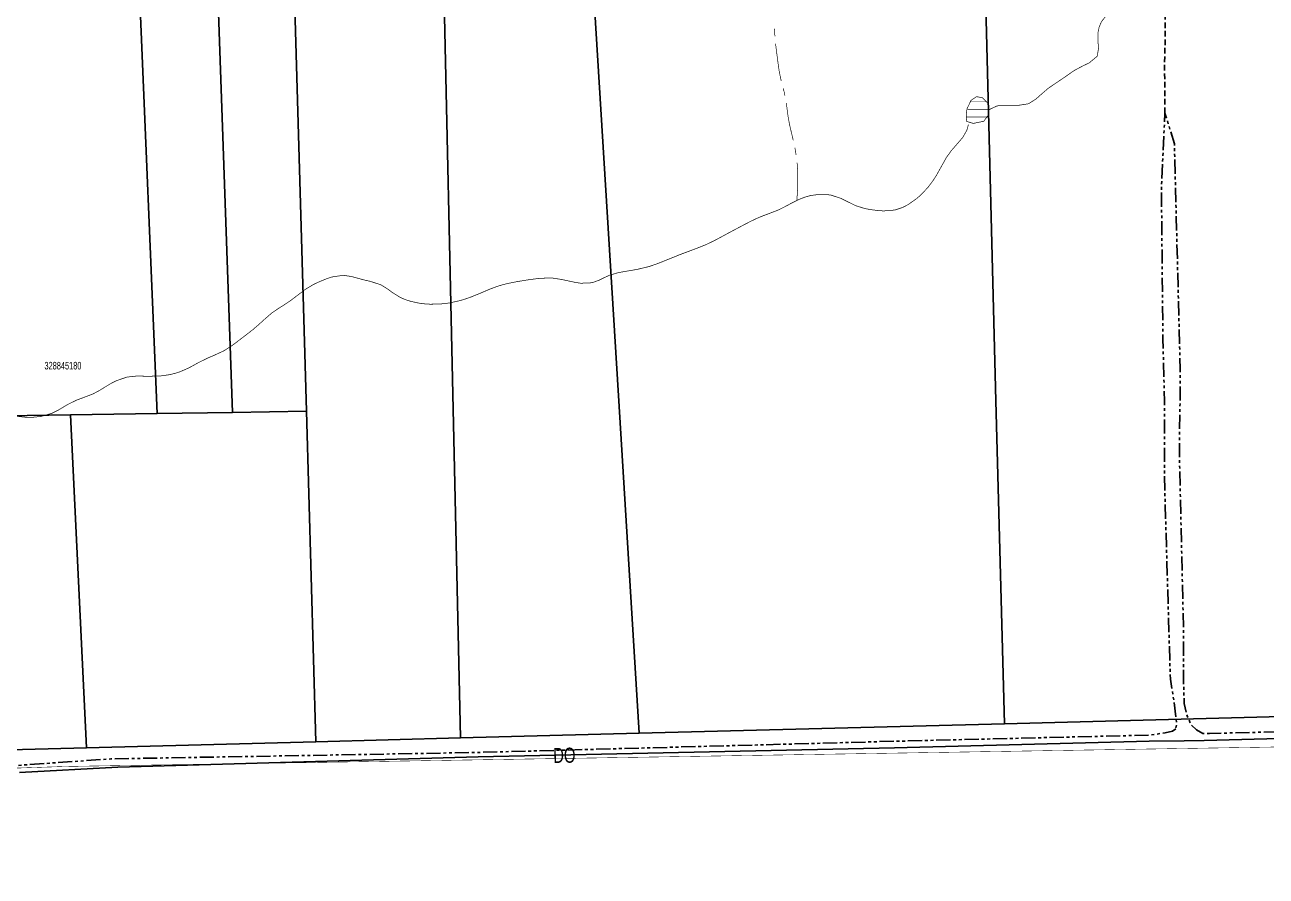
# Model space of a CAD drawing. Extents: x 204381 to 207261, y 4847713 to 4851061.
# Drawn here: x 205040.5 to 205369, y 4848399.6 to 4848624.7 of the extents above; entities that cross this region are included whole.
import ezdxf

# ---------------------------------------------------------------- set-up
doc = ezdxf.new("R2010")
doc.units = 0
doc.header["$LTSCALE"] = 1.5
doc.header["$MEASUREMENT"] = 0
doc.linetypes.add('PHANTOMX2', pattern=[5, 2.5, -0.5, 0.5, -0.5, 0.5, -0.5])
doc.linetypes.add('TRACO_15', pattern=[3, 2, -1])
for name, color, linetype in [('CD-MALHA-LOTES', 40, 'CONTINUOUS'), ('CD_TXT_QUADRA', 7, 'CONTINUOUS'), ('HD-CURSO-INTER', 170, 'CONTINUOUS'), ('HD-CURSO-PERENE', 170, 'CONTINUOUS'), ('HD-HACH-HIDROG', 160, 'CONTINUOUS'), ('HD-LAGOS-PERENE', 170, 'CONTINUOUS'), ('LM-LIM-SETOR-FISCAL', 7, 'CONTINUOUS'), ('RU-QUADRAS', 210, 'CONTINUOUS'), ('SV-CAMINHO-TRILHA', 20, 'CONTINUOUS'), ('SV-EIXO-ROD-ESTR', 7, 'CONTINUOUS'), ('SV-EST-M-N-PAV', 1, 'PHANTOMX2'), ('SV-RUA-NAO-PAV-S-GUIA-C-GUIA', 7, 'PHANTOMX2'), ('SV-TXT-EST-M-N-PAV', 7, 'CONTINUOUS')]:
    doc.layers.add(name, color=color, linetype=linetype)
doc.styles.add('ARIAL', font='ARIAL.TTF')
doc.linetypes.add('Limite', pattern='A,20,-3,[130,ltypeshp.shx,S=6.35,R=0,X=0,Y=0],-3,20', length=46)

# ---------------------------------------------------------------- blocks, each defined once
blk = doc.blocks.new('*X22')
at = {"layer": 'HD-HACH-HIDROG', "const_width": 0.13}
for points in [[(205289.998573, 4848602.374095), (205295.58039, 4848602.374151)], [(205290.852717, 4848604.374137), (205295.18241, 4848604.37418)], [(205289.783322, 4848600.37406), (205295.3214, 4848600.374115)]]:
    blk.add_lwpolyline(points, dxfattribs=at)
blk = doc.blocks.new('*X33')
at = {"layer": 'HD-HACH-HIDROG', "const_width": 0.13}
for points in [[(205289.998573, 4848602.374095), (205295.58039, 4848602.374151)], [(205290.852717, 4848604.374137), (205295.18241, 4848604.37418)], [(205289.783322, 4848600.37406), (205295.3214, 4848600.374115)]]:
    blk.add_lwpolyline(points, dxfattribs=at)

msp = doc.modelspace()

# ---------------------------------------------------------------- linework, layer by layer
at = {"layer": 'CD-MALHA-LOTES'}
for points in [[(205075.48, 4848521.92), (205070.65, 4848637.72)], [(205091.36, 4848638.06), (205095.44, 4848522.23)], [(205111.71, 4848638.39), (205115.03, 4848522.52)], [(205155.8, 4848436.1), (205153.86, 4848523.11), (205151.28, 4848639.03)], [(205203.09, 4848437.34), (205197.76, 4848523.78), (205190.61, 4848639.67)], [(205023.92, 4848521.14), (205052.54, 4848521.58)], [(205052.54, 4848521.58), (205075.48, 4848521.92)], [(205052.54, 4848521.58), (205056.8, 4848433.51)], [(205075.48, 4848521.92), (205095.44, 4848522.23)], [(205095.44, 4848522.23), (205115.03, 4848522.52)], [(205115.03, 4848522.52), (205117.53, 4848435.1)], [(205203.09, 4848437.34), (205155.8, 4848436.1)], [(205117.53, 4848435.1), (205056.8, 4848433.51)], [(205155.8, 4848436.1), (205117.53, 4848435.1)], [(205056.8, 4848433.51), (205026.17, 4848432.71)]]:
    msp.add_lwpolyline(points, dxfattribs=at)
at = {"layer": 'CD-MALHA-LOTES', "linetype": 'Continuous'}
for points in [[(205299.75, 4848439.88), (205297.53, 4848525.29), (205294.54, 4848640.05)], [(205396.55, 4848442.43), (205299.75, 4848439.88)], [(205299.75, 4848439.88), (205203.09, 4848437.34)]]:
    msp.add_lwpolyline(points, dxfattribs=at)
at = {"layer": 'HD-CURSO-INTER', "const_width": 0.18, "flags": 128}
for points in [[(205239.01, 4848621.73), (205238.88, 4848623.73)], [(205239.01, 4848621.73), (205238.88, 4848623.73)], [(205239.29, 4848618.81), (205239.19, 4848619.74)], [(205239.29, 4848618.81), (205239.19, 4848619.74)], [(205239.3, 4848618.75), (205239.29, 4848618.81)], [(205239.3, 4848618.75), (205239.29, 4848618.81)], [(205239.48, 4848617.32), (205239.3, 4848618.75)], [(205239.48, 4848617.32), (205239.3, 4848618.75)], [(205239.56, 4848616.77), (205239.48, 4848617.32)], [(205239.56, 4848616.77), (205239.48, 4848617.32)], [(205239.75, 4848615.27), (205239.56, 4848616.77)], [(205239.75, 4848615.27), (205239.56, 4848616.77)], [(205239.82, 4848614.78), (205239.75, 4848615.27)], [(205239.82, 4848614.78), (205239.75, 4848615.27)], [(205239.95, 4848613.79), (205239.82, 4848614.78)], [(205239.95, 4848613.79), (205239.82, 4848614.78)], [(205240.1, 4848612.8), (205239.95, 4848613.79)], [(205240.1, 4848612.8), (205239.95, 4848613.79)], [(205240.17, 4848612.3), (205240.1, 4848612.8)], [(205240.17, 4848612.3), (205240.1, 4848612.8)], [(205240.27, 4848611.82), (205240.17, 4848612.3)], [(205240.27, 4848611.82), (205240.17, 4848612.3)], [(205240.67, 4848609.93), (205240.27, 4848611.82)], [(205240.67, 4848609.93), (205240.27, 4848611.82)], [(205240.69, 4848609.86), (205240.67, 4848609.93)], [(205240.69, 4848609.86), (205240.67, 4848609.93)], [(205241.44, 4848607.03), (205241.2, 4848607.93)], [(205241.44, 4848607.03), (205241.2, 4848607.93)], [(205241.46, 4848606.96), (205241.44, 4848607.03)], [(205241.46, 4848606.96), (205241.44, 4848607.03)], [(205241.66, 4848605.98), (205241.46, 4848606.96)], [(205241.66, 4848605.98), (205241.46, 4848606.96)], [(205242.16, 4848603.09), (205242.03, 4848604.02)], [(205242.16, 4848603.09), (205242.03, 4848604.02)], [(205242.16, 4848603.03), (205242.16, 4848603.09)], [(205242.16, 4848603.03), (205242.16, 4848603.09)], [(205242.34, 4848601.6), (205242.16, 4848603.03)], [(205242.34, 4848601.6), (205242.16, 4848603.03)], [(205242.42, 4848601.04), (205242.34, 4848601.6)], [(205242.42, 4848601.04), (205242.34, 4848601.6)], [(205242.55, 4848600.12), (205242.42, 4848601.04)], [(205242.55, 4848600.12), (205242.42, 4848601.04)], [(205242.56, 4848600.05), (205242.55, 4848600.12)], [(205242.56, 4848600.05), (205242.55, 4848600.12)], [(205243, 4848597.81), (205242.56, 4848600.05)], [(205243, 4848597.81), (205242.56, 4848600.05)], [(205243.17, 4848597.12), (205243, 4848597.81)], [(205243.17, 4848597.12), (205243, 4848597.81)], [(205243.35, 4848596.35), (205243.17, 4848597.12)], [(205243.35, 4848596.35), (205243.17, 4848597.12)], [(205243.4, 4848596.14), (205243.35, 4848596.35)], [(205243.4, 4848596.14), (205243.35, 4848596.35)], [(205243.7, 4848594.89), (205243.4, 4848596.14)], [(205243.7, 4848594.89), (205243.4, 4848596.14)], [(205243.86, 4848594.2), (205243.7, 4848594.89)], [(205243.86, 4848594.2), (205243.7, 4848594.89)], [(205244.49, 4848591.14), (205244.29, 4848592.24)], [(205244.49, 4848591.14), (205244.29, 4848592.24)], [(205244.61, 4848590.27), (205244.49, 4848591.14)], [(205244.61, 4848590.27), (205244.49, 4848591.14)], [(205244.89, 4848588.17), (205244.88, 4848588.29)], [(205244.89, 4848588.17), (205244.88, 4848588.29)], [(205244.95, 4848587.29), (205244.89, 4848588.17)], [(205244.95, 4848587.29), (205244.89, 4848588.17)], [(205245.03, 4848586.08), (205244.95, 4848587.29)], [(205245.03, 4848586.08), (205244.95, 4848587.29)], [(205245.05, 4848585.3), (205245.03, 4848586.08)], [(205245.05, 4848585.3), (205245.03, 4848586.08)], [(205245.07, 4848584.58), (205245.05, 4848585.3)], [(205245.07, 4848584.58), (205245.05, 4848585.3)], [(205245.01, 4848581.29), (205245.04, 4848582.3)], [(205245.01, 4848581.29), (205245.04, 4848582.3)], [(205245.04, 4848582.3), (205245.06, 4848582.8)], [(205245.04, 4848582.3), (205245.06, 4848582.8)], [(205245.06, 4848582.8), (205245.07, 4848584.3)], [(205245.06, 4848582.8), (205245.07, 4848584.3)], [(205245.07, 4848584.3), (205245.07, 4848584.58)], [(205245.07, 4848584.3), (205245.07, 4848584.58)], [(205244.83, 4848578.3), (205244.95, 4848580.3)], [(205244.83, 4848578.3), (205244.95, 4848580.3)], [(205244.95, 4848580.3), (205245.01, 4848581.29)], [(205244.95, 4848580.3), (205245.01, 4848581.29)]]:
    msp.add_lwpolyline(points, dxfattribs=at)
at = {"layer": 'HD-CURSO-PERENE', "const_width": 0.18, "flags": 128}
for points in [[(205328.19, 4848628.38), (205326.97, 4848627.49), (205325.45, 4848625.57), (205324.85, 4848624.19), (205324.52, 4848622.68), (205324.54, 4848620.12), (205324.67, 4848618.53), (205324.33, 4848616.44), (205322.16, 4848614.64), (205320.68, 4848613.95), (205318.3, 4848612.69), (205315.86, 4848611), (205313.82, 4848609.61), (205311.33, 4848607.92), (205309.33, 4848606.2), (205308.19, 4848605.17), (205306.16, 4848603.86), (205303.27, 4848603.41), (205301.72, 4848603.45), (205299.3, 4848603.48), (205297.79, 4848603.28), (205295.6, 4848602.25)], [(205328.19, 4848628.38), (205326.97, 4848627.49), (205325.45, 4848625.57), (205324.85, 4848624.19), (205324.52, 4848622.68), (205324.54, 4848620.12), (205324.67, 4848618.53), (205324.33, 4848616.44), (205322.16, 4848614.64), (205320.68, 4848613.95), (205318.3, 4848612.69), (205315.86, 4848611), (205313.82, 4848609.61), (205311.33, 4848607.92), (205309.33, 4848606.2), (205308.19, 4848605.17), (205306.16, 4848603.86), (205303.27, 4848603.41), (205301.72, 4848603.45), (205299.3, 4848603.48), (205297.79, 4848603.28), (205295.6, 4848602.25)], [(205290.23, 4848598.37), (205289.83, 4848596.87), (205288.72, 4848594.93), (205286.76, 4848592.66), (205285.76, 4848591.53), (205284.41, 4848589.66), (205282.94, 4848587.03), (205281.72, 4848584.85), (205280.9, 4848583.58), (205279.55, 4848581.76), (205277.48, 4848579.59), (205276.33, 4848578.62), (205274.2, 4848577.15), (205272.86, 4848576.45), (205270.77, 4848575.75), (205267.79, 4848575.51), (205266.27, 4848575.61), (205264.26, 4848575.87), (205262.78, 4848576.15), (205260.42, 4848576.89), (205257.73, 4848578.21), (205256.38, 4848578.87), (205253.83, 4848579.7), (205252.33, 4848579.89), (205250.82, 4848579.9), (205248.45, 4848579.58), (205247, 4848579.17), (205245.59, 4848578.64), (205243.49, 4848577.62), (205242.18, 4848576.9), (205240.07, 4848575.82), (205237.27, 4848574.74), (205235.42, 4848574.05), (205233.79, 4848573.34), (205232.44, 4848572.68), (205231.1, 4848571.99), (205228.87, 4848570.81), (205226.22, 4848569.4), (205224.21, 4848568.31), (205222.89, 4848567.61), (205220.67, 4848566.55), (205217.88, 4848565.45), (205216.47, 4848564.93), (205214.06, 4848564.03), (205211.28, 4848562.91), (205209.21, 4848562.07), (205207.81, 4848561.52), (205205.69, 4848560.8), (205202.78, 4848560.1), (205201.3, 4848559.83), (205198.9, 4848559.43), (205197.42, 4848559.15), (205195.23, 4848558.5), (205193.85, 4848557.87), (205192.49, 4848557.2), (205190.62, 4848556.51), (205187.65, 4848556.38), (205186.13, 4848556.61), (205183.98, 4848557.07), (205182.52, 4848557.39), (205180.08, 4848557.76), (205177.09, 4848557.71), (205175.59, 4848557.54), (205173.59, 4848557.27), (205170.63, 4848556.79), (205168.4, 4848556.34), (205166.94, 4848555.98), (205165.51, 4848555.55), (205163.57, 4848554.83), (205160.81, 4848553.65), (205158.56, 4848552.74), (205157.14, 4848552.24), (205155.7, 4848551.8), (205153.07, 4848551.21), (205151.59, 4848551), (205150.09, 4848550.87), (205147.69, 4848550.84), (205146.2, 4848550.94), (205144.7, 4848551.14), (205142.62, 4848551.59), (205141.19, 4848552.05), (205139.8, 4848552.65), (205137.61, 4848554.03), (205136.39, 4848554.93), (205134.67, 4848555.99), (205131.84, 4848556.9), (205130.36, 4848557.23), (205128.36, 4848557.77), (205126.89, 4848558.17), (205124.74, 4848558.48), (205121.79, 4848558.05), (205120.34, 4848557.57), (205118.13, 4848556.66), (205116.78, 4848556), (205114.72, 4848554.77), (205112.33, 4848552.96), (205111.14, 4848552.04), (205109.19, 4848550.71), (205107.92, 4848549.92), (205105.89, 4848548.56), (205103.62, 4848546.59), (205102.52, 4848545.57), (205100.77, 4848544.06), (205098.39, 4848542.23), (205096.61, 4848540.86), (205095.4, 4848539.96), (205093.23, 4848538.55), (205090.52, 4848537.29), (205089.13, 4848536.71), (205086.49, 4848535.43), (205085.18, 4848534.7), (205083.86, 4848533.98), (205081.57, 4848532.98), (205080.13, 4848532.52), (205078.66, 4848532.18), (205076.51, 4848531.88), (205073.51, 4848531.78), (205071.33, 4848531.81), (205069.83, 4848531.81), (205067.5, 4848531.56), (205064.67, 4848530.59), (205063.32, 4848529.9), (205061.55, 4848528.84), (205060.27, 4848528.05), (205058.48, 4848527.09), (205055.67, 4848526.02), (205054.26, 4848525.51), (205051.89, 4848524.36), (205050.6, 4848523.58), (205049.31, 4848522.81), (205047.73, 4848522.02), (205044.85, 4848521.17), (205042.39, 4848520.91), (205040.89, 4848520.91), (205037.96, 4848521.24)], [(205290.23, 4848598.37), (205289.83, 4848596.87), (205288.72, 4848594.93), (205286.76, 4848592.66), (205285.76, 4848591.53), (205284.41, 4848589.66), (205282.94, 4848587.03), (205281.72, 4848584.85), (205280.9, 4848583.58), (205279.55, 4848581.76), (205277.48, 4848579.59), (205276.33, 4848578.62), (205274.2, 4848577.15), (205272.86, 4848576.45), (205270.77, 4848575.75), (205267.79, 4848575.51), (205266.27, 4848575.61), (205264.26, 4848575.87), (205262.78, 4848576.15), (205260.42, 4848576.89), (205257.73, 4848578.21), (205256.38, 4848578.87), (205253.83, 4848579.7), (205252.33, 4848579.89), (205250.82, 4848579.9), (205248.45, 4848579.58), (205247, 4848579.17), (205245.59, 4848578.64), (205243.49, 4848577.62), (205242.18, 4848576.9), (205240.07, 4848575.82), (205237.27, 4848574.74), (205235.42, 4848574.05), (205233.79, 4848573.34), (205232.44, 4848572.68), (205231.1, 4848571.99), (205228.87, 4848570.81), (205226.22, 4848569.4), (205224.21, 4848568.31), (205222.89, 4848567.61), (205220.67, 4848566.55), (205217.88, 4848565.45), (205216.47, 4848564.93), (205214.06, 4848564.03), (205211.28, 4848562.91), (205209.21, 4848562.07), (205207.81, 4848561.52), (205205.69, 4848560.8), (205202.78, 4848560.1), (205201.3, 4848559.83), (205198.9, 4848559.43), (205197.42, 4848559.15), (205195.23, 4848558.5), (205193.85, 4848557.87), (205192.49, 4848557.2), (205190.62, 4848556.51), (205187.65, 4848556.38), (205186.13, 4848556.61), (205183.98, 4848557.07), (205182.52, 4848557.39), (205180.08, 4848557.76), (205177.09, 4848557.71), (205175.59, 4848557.54), (205173.59, 4848557.27), (205170.63, 4848556.79), (205168.4, 4848556.34), (205166.94, 4848555.98), (205165.51, 4848555.55), (205163.57, 4848554.83), (205160.81, 4848553.65), (205158.56, 4848552.74), (205157.14, 4848552.24), (205155.7, 4848551.8), (205153.07, 4848551.21), (205151.59, 4848551), (205150.09, 4848550.87), (205147.69, 4848550.84), (205146.2, 4848550.94), (205144.7, 4848551.14), (205142.62, 4848551.59), (205141.19, 4848552.05), (205139.8, 4848552.65), (205137.61, 4848554.03), (205136.39, 4848554.93), (205134.67, 4848555.99), (205131.84, 4848556.9), (205130.36, 4848557.23), (205128.36, 4848557.77), (205126.89, 4848558.17), (205124.74, 4848558.48), (205121.79, 4848558.05), (205120.34, 4848557.57), (205118.13, 4848556.66), (205116.78, 4848556), (205114.72, 4848554.77), (205112.33, 4848552.96), (205111.14, 4848552.04), (205109.19, 4848550.71), (205107.92, 4848549.92), (205105.89, 4848548.56), (205103.62, 4848546.59), (205102.52, 4848545.57), (205100.77, 4848544.06), (205098.39, 4848542.23), (205096.61, 4848540.86), (205095.4, 4848539.96), (205093.23, 4848538.55), (205090.52, 4848537.29), (205089.13, 4848536.71), (205086.49, 4848535.43), (205085.18, 4848534.7), (205083.86, 4848533.98), (205081.57, 4848532.98), (205080.13, 4848532.52), (205078.66, 4848532.18), (205076.51, 4848531.88), (205073.51, 4848531.78), (205071.33, 4848531.81), (205069.83, 4848531.81), (205067.5, 4848531.56), (205064.67, 4848530.59), (205063.32, 4848529.9), (205061.55, 4848528.84), (205060.27, 4848528.05), (205058.48, 4848527.09), (205055.67, 4848526.02), (205054.26, 4848525.51), (205051.89, 4848524.36), (205050.6, 4848523.58), (205049.31, 4848522.81), (205047.73, 4848522.02), (205044.85, 4848521.17), (205042.39, 4848520.91), (205040.89, 4848520.91), (205037.96, 4848521.24)]]:
    msp.add_lwpolyline(points, dxfattribs=at)
at = {"layer": 'HD-LAGOS-PERENE', "const_width": 0.18, "flags": 128}
msp.add_lwpolyline([(205295.6, 4848602.25), (205295.57, 4848603.77), (205293.88, 4848605.47), (205292.38, 4848605.73), (205290.94, 4848604.77), (205289.85, 4848602.52), (205289.65, 4848600.96), (205289.76, 4848599.18), (205291.52, 4848598.66), (205294.29, 4848599.23), (205295.47, 4848600.84)], dxfattribs=at)
msp.add_lwpolyline([(205295.6, 4848602.25), (205295.57, 4848603.77), (205293.88, 4848605.47), (205292.38, 4848605.73), (205290.94, 4848604.77), (205289.85, 4848602.52), (205289.65, 4848600.96), (205289.76, 4848599.18), (205291.52, 4848598.66), (205294.29, 4848599.23), (205295.47, 4848600.84)], dxfattribs=at)
at = {"layer": 'LM-LIM-SETOR-FISCAL', "linetype": 'Limite', "ltscale": 0.1, "const_width": 0.13, "flags": 128}
msp.add_lwpolyline([(206960.49, 4848346.74), (206519.68, 4848013.26), (206524.96, 4848001.52), (206186.17, 4847750.07), (206137.65, 4847714.77), (206055.88, 4847783.52), (206022.18, 4847808.19), (206018.12, 4847816.07), (206019.95, 4847830.66), (206053.3, 4847836.03), (206059.06, 4847868.43), (206040.45, 4847926.27), (206039.82, 4847951.17), (206026.44, 4847964.39), (205980.98, 4848000.04), (205948.86, 4848053.95), (205885.79, 4848047.59), (205885.38, 4848100.28), (205758.68, 4848087.81), (205748.41, 4848134.36), (205855.06, 4848144.19), (205857.54, 4848167.98), (205826.48, 4848206.22), (205791.25, 4848260.92), (205756.8, 4848299.01), (205692.97, 4848280.46), (205710.22, 4848439.16), (205051.32, 4848428.57), (204677.84, 4848416.25), (204661.89, 4848420.75), (204677.59, 4848456.68), (204685.73, 4848493.72), (204687.66, 4848576.43), (204676.79, 4848658.68), (204674.85, 4848798.87), (204665.61, 4849337.36), (204658.49, 4849545.69), (204657.02, 4849545.63), (204645.12, 4849704.28), (204643.71, 4849869.24), (204651.14, 4849927.22), (204647.62, 4849990.33), (204636.26, 4850264.54), (204381.83, 4850909.69), (204986.84, 4850806.73), (205140.83, 4850787.35), (205201.03, 4850796.27), (205245.63, 4850823.19), (205310.25, 4850896.98), (205324.08, 4850905.65), (205327.72, 4850908.15), (205339.74, 4850916.46), (205358.28, 4850945.44), (205381.54, 4850978.24), (205458.47, 4851060.64), (205958.1, 4850305), (206256.21, 4850261.19), (206296.36, 4850246.47), (206381.84, 4850187.26), (206402.35, 4850183.32), (206465.45, 4850155.1), (206438.69, 4850087.64), (206416.16, 4850016.08), (206422.43, 4850015.06), (206376.86, 4849879.93), (206318.97, 4849888.04), (206311.32, 4849828.25), (206177.89, 4849842.97), (206161.27, 4849779.77), (206627.66, 4849358.82), (206746.45, 4849445.1), (206955.53, 4849187.19), (207019.34, 4849111.98), (207025.31, 4849104.91), (207033.93, 4849094.44), (207048.4, 4849077.1), (207039.09, 4849069.24), (207026.18, 4849059.14), (207002.58, 4849038.25), (206981.71, 4849023.09), (206966.26, 4849011.39), (206958.44, 4849004.76), (206968.98, 4848989.87), (206978.67, 4848976.02), (207002.49, 4848944.75), (207008.79, 4848936.89), (207034.07, 4848905.39), (207054.15, 4848879.42), (207075.28, 4848852.41), (207089.04, 4848833.89), (207099.68, 4848804.07), (207108.98, 4848791.97), (207114.21, 4848785.08), (207138.58, 4848756.16), (207148.67, 4848740.27), (207162.16, 4848719.72), (207199.66, 4848661.86), (207214.13, 4848640.25), (207233.64, 4848611.27), (207250.42, 4848586.92), (207261.26, 4848571.24), (207169.66, 4848504.88), (207140.72, 4848483.45), (207106.7, 4848455.88), (207093.59, 4848446.09), (207051.18, 4848413.73)], close=True, dxfattribs=at)
at = {"layer": 'RU-QUADRAS', "color": 6, "linetype": 'Continuous', "const_width": 0.18}
msp.add_lwpolyline([(205396.55, 4848442.43), (204866.14, 4848428.51), (204863.88, 4848442.71), (204865.11, 4848442.76), (204867.06, 4848458.49), (204895.91, 4848457.27), (204896.01, 4848460.55), (204867.77, 4848462.9), (204868.74, 4848477.66), (204866.13, 4848478.43), (204864.34, 4848462.54), (204787.67, 4848462.05), (204787.05, 4848456.06), (204820.37, 4848455.91), (204820.88, 4848457.3), (204861.73, 4848458.03), (204861.63, 4848443.22), (204860.45, 4848442.6), (204860.51, 4848428.46), (204828.01, 4848426.09), (204786.45, 4848426.43), (204671.28, 4848422.09)], dxfattribs=at)
at = {"layer": 'SV-CAMINHO-TRILHA', "linetype": 'TRACO_15', "ltscale": 0.5, "flags": 128}
msp.add_lwpolyline([(205342.24, 4848601.39), (205342.24, 4848609.32), (205342.11, 4848614.37), (205342.29, 4848619.52), (205342.32, 4848624.57), (205342.2, 4848629.52)], dxfattribs=at)
msp.add_lwpolyline([(205342.24, 4848601.39), (205342.24, 4848609.32), (205342.11, 4848614.37), (205342.29, 4848619.52), (205342.32, 4848624.57), (205342.2, 4848629.52)], dxfattribs=at)
at = {"layer": 'SV-EIXO-ROD-ESTR', "flags": 128}
msp.add_lwpolyline([(205039.08, 4848427.01), (205065.05, 4848428.4), (205160.44, 4848431.1), (205270.66, 4848433.5), (205338.1, 4848435.23), (205347.35, 4848435.35), (205352.64, 4848435.41), (205428.88, 4848437.47)], dxfattribs=at)
msp.add_lwpolyline([(205039.08, 4848427.01), (205065.05, 4848428.4), (205160.44, 4848431.1), (205270.66, 4848433.5), (205338.1, 4848435.23), (205347.35, 4848435.35), (205352.64, 4848435.41), (205428.88, 4848437.47)], dxfattribs=at)
at = {"layer": 'SV-EST-M-N-PAV', "flags": 128}
for points in [[(205345.13, 4848438.54), (205344.21, 4848437.87), (205342.31, 4848437.44), (205338.12, 4848436.86), (205270.54, 4848435.23), (205160.41, 4848432.28), (205063.27, 4848430.57), (205034.83, 4848428.58), (205029.83, 4848427.5), (205024.83, 4848427.22), (205019.53, 4848426.89), (205012.69, 4848425.84), (205012.64, 4848425.84), (205002.18, 4848425.73), (204991.73, 4848425.86), (204974.27, 4848425.75), (204957.21, 4848425.54), (204944.62, 4848424.21), (204942.97, 4848423.5), (204937.88, 4848422.12), (204932.78, 4848422.08), (204927.02, 4848422.65), (204921.06, 4848423.31), (204915.66, 4848423.43), (204910.01, 4848423.34), (204904.1, 4848423.7), (204898.64, 4848423.97), (204893.4, 4848422.98), (204888.4, 4848422.15), (204883.4, 4848422.57), (204878.3, 4848422.29), (204873.21, 4848420.66), (204868.07, 4848419.52), (204862.41, 4848419.54), (204859.84, 4848419.45), (204856.81, 4848419.35), (204851.11, 4848419.06), (204845.66, 4848418.98), (204840.06, 4848418.39), (204834.56, 4848418.36), (204829.45, 4848419.53), (204823.48, 4848420.74), (204818.38, 4848420.91), (204812.58, 4848420.77), (204806.38, 4848420.53), (204801.02, 4848420.5), (204795.55, 4848420.61), (204789.93, 4848420.67), (204783.78, 4848420.67), (204778.19, 4848420.55), (204772.28, 4848420.49), (204766.78, 4848420.31), (204761.58, 4848419.89), (204756.32, 4848419.23), (204751.06, 4848418.94), (204745.31, 4848418.69), (204740.15, 4848418.96), (204733.75, 4848419.02), (204727.95, 4848418.98), (204722.4, 4848418.6), (204717.2, 4848418.07), (204711.25, 4848417.58), (204705.41, 4848416.64), (204699.81, 4848416.1), (204694.56, 4848415.92), (204688.9, 4848416.28), (204683.74, 4848417.05), (204678.63, 4848417.92), (204673.47, 4848418.39), (204670.15, 4848420.92), (204669.12, 4848423.81), (204669.61, 4848427.58), (204670.29, 4848430.32), (204673.25, 4848438), (204675.85, 4848444.32), (204678.65, 4848450.74), (204680.17, 4848454), (204683.5, 4848462.67), (204685.6, 4848468.54), (204687.2, 4848474.1), (204687.71, 4848478.91), (204688.24, 4848486.41), (204689.09, 4848495.03), (204689.39, 4848504.58), (204690.12, 4848511.18), (204690.8, 4848515.93), (204690.82, 4848518), (204690.9, 4848525.48), (204690.9, 4848535.69), (204690.9, 4848545.74), (204690.67, 4848558.09), (204690.11, 4848566), (204689.83, 4848578), (204689.54, 4848589.26), (204687.97, 4848605.47), (204688.01, 4848612.12), (204688.29, 4848617.57), (204688.81, 4848621.57)], [(205345.13, 4848438.54), (205344.21, 4848437.87), (205342.31, 4848437.44), (205338.12, 4848436.86), (205270.54, 4848435.23), (205160.41, 4848432.28), (205063.27, 4848430.57), (205034.83, 4848428.58), (205029.83, 4848427.5), (205024.83, 4848427.22), (205019.53, 4848426.89), (205012.69, 4848425.84), (205012.64, 4848425.84), (205002.18, 4848425.73), (204991.73, 4848425.86), (204974.27, 4848425.75), (204957.21, 4848425.54), (204944.62, 4848424.21), (204942.97, 4848423.5), (204937.88, 4848422.12), (204932.78, 4848422.08), (204927.02, 4848422.65), (204921.06, 4848423.31), (204915.66, 4848423.43), (204910.01, 4848423.34), (204904.1, 4848423.7), (204898.64, 4848423.97), (204893.4, 4848422.98), (204888.4, 4848422.15), (204883.4, 4848422.57), (204878.3, 4848422.29), (204873.21, 4848420.66), (204868.07, 4848419.52), (204862.41, 4848419.54), (204859.84, 4848419.45), (204856.81, 4848419.35), (204851.11, 4848419.06), (204845.66, 4848418.98), (204840.06, 4848418.39), (204834.56, 4848418.36), (204829.45, 4848419.53), (204823.48, 4848420.74), (204818.38, 4848420.91), (204812.58, 4848420.77), (204806.38, 4848420.53), (204801.02, 4848420.5), (204795.55, 4848420.61), (204789.93, 4848420.67), (204783.78, 4848420.67), (204778.19, 4848420.55), (204772.28, 4848420.49), (204766.78, 4848420.31), (204761.58, 4848419.89), (204756.32, 4848419.23), (204751.06, 4848418.94), (204745.31, 4848418.69), (204740.15, 4848418.96), (204733.75, 4848419.02), (204727.95, 4848418.98), (204722.4, 4848418.6), (204717.2, 4848418.07), (204711.25, 4848417.58), (204705.41, 4848416.64), (204699.81, 4848416.1), (204694.56, 4848415.92), (204688.9, 4848416.28), (204683.74, 4848417.05), (204678.63, 4848417.92), (204673.47, 4848418.39), (204670.15, 4848420.92), (204669.12, 4848423.81), (204669.61, 4848427.58), (204670.29, 4848430.32), (204673.25, 4848438), (204675.85, 4848444.32), (204678.65, 4848450.74), (204680.17, 4848454), (204683.5, 4848462.67), (204685.6, 4848468.54), (204687.2, 4848474.1), (204687.71, 4848478.91), (204688.24, 4848486.41), (204689.09, 4848495.03), (204689.39, 4848504.58), (204690.12, 4848511.18), (204690.8, 4848515.93), (204690.82, 4848518), (204690.9, 4848525.48), (204690.9, 4848535.69), (204690.9, 4848545.74), (204690.67, 4848558.09), (204690.11, 4848566), (204689.83, 4848578), (204689.54, 4848589.26), (204687.97, 4848605.47), (204688.01, 4848612.12), (204688.29, 4848617.57), (204688.81, 4848621.57)], [(205424.49, 4848439.93), (205423.1, 4848439.31), (205411.64, 4848438.63), (205354, 4848437.3), (205352.3, 4848437.3)], [(205424.49, 4848439.93), (205423.1, 4848439.31), (205411.64, 4848438.63), (205354, 4848437.3), (205352.3, 4848437.3)]]:
    msp.add_lwpolyline(points, dxfattribs=at)
at = {"layer": 'SV-RUA-NAO-PAV-S-GUIA-C-GUIA', "flags": 128}
msp.add_lwpolyline([(205352.3, 4848437.3), (205350.59, 4848438.23), (205349.2, 4848439.62), (205348.11, 4848441.95), (205347.34, 4848445.21), (205347.18, 4848450.94), (205347.18, 4848463.43), (205346.1, 4848510.11), (205346.07, 4848514.78), (205346.26, 4848525.37), (205346.29, 4848533.62), (205344.75, 4848593.3), (205342.24, 4848601.39), (205341.31, 4848581.65), (205341.71, 4848541.69), (205342.13, 4848525.21), (205342.13, 4848514.78), (205342.13, 4848510.07), (205342.21, 4848501.72), (205343.69, 4848451.65), (205344.4, 4848447.44), (205345.38, 4848439.87), (205345.13, 4848438.54)], dxfattribs=at)
msp.add_lwpolyline([(205352.3, 4848437.3), (205350.59, 4848438.23), (205349.2, 4848439.62), (205348.11, 4848441.95), (205347.34, 4848445.21), (205347.18, 4848450.94), (205347.18, 4848463.43), (205346.1, 4848510.11), (205346.07, 4848514.78), (205346.26, 4848525.37), (205346.29, 4848533.62), (205344.75, 4848593.3), (205342.24, 4848601.39), (205341.31, 4848581.65), (205341.71, 4848541.69), (205342.13, 4848525.21), (205342.13, 4848514.78), (205342.13, 4848510.07), (205342.21, 4848501.72), (205343.69, 4848451.65), (205344.4, 4848447.44), (205345.38, 4848439.87), (205345.13, 4848438.54)], dxfattribs=at)

# ---------------------------------------------------------------- block references
at = {"layer": 'HD-LAGOS-PERENE'}
for name in ['*X22', '*X33']:
    msp.add_blockref(name, (0, 0), dxfattribs=at)

# ---------------------------------------------------------------- texts
at = {"layer": 'CD_TXT_QUADRA', "color": 7, "linetype": 'Continuous', "style": 'ARIAL', "width": 0.7}
msp.add_text('328845180', height=2, dxfattribs=at).set_placement((205045.66, 4848533.58))
at = {"layer": 'SV-TXT-EST-M-N-PAV', "style": 'ARIAL', "width": 0.7}
msp.add_text('DO', height=4, rotation=1, dxfattribs=at).set_placement((205180.37, 4848429.47))
msp.add_text('DO', height=4, rotation=1, dxfattribs=at).set_placement((205180.37, 4848429.47))

doc.saveas('drawing.dxf')
